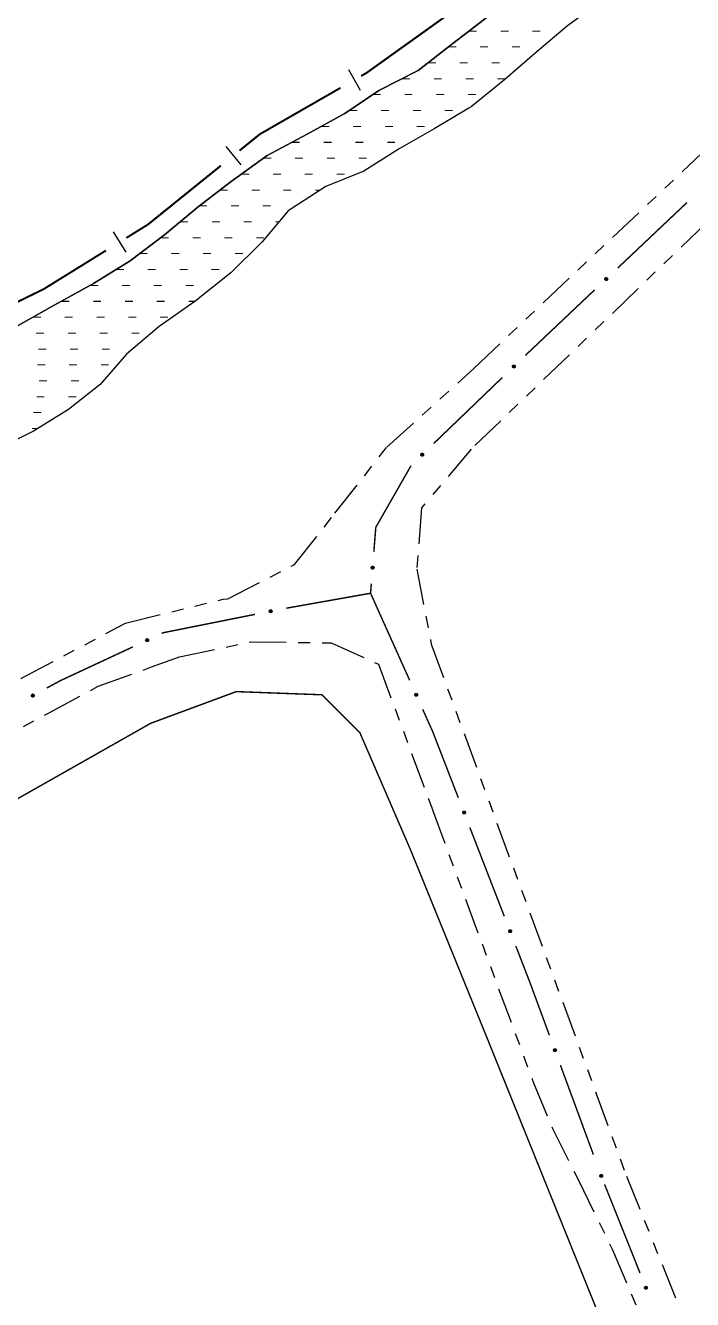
# Model space of a CAD drawing. Extents: x 212200 to 214553, y 4880545 to 4882659.
# Drawn here: x 213531.5 to 213615.4, y 4882096.9 to 4882257.2 of the extents above; entities that cross this region are included whole.
import ezdxf

# ---------------------------------------------------------------- set-up
doc = ezdxf.new("R2010")
doc.units = 0
doc.header["$LTSCALE"] = 1.5
doc.header["$MEASUREMENT"] = 0
doc.linetypes.add('TRACO_00', pattern=[10, -10])
doc.linetypes.add('TRACO_25', pattern=[8, 3, -1, 1, -1, 1, -1])
for name, color, linetype in [('HD-CURSO-PERENE', 170, 'CONTINUOUS'), ('HD-PRAIA', 251, 'CONTINUOUS'), ('LM-LIM-SETORES-BAIRROS', 250, 'CONTINUOUS'), ('RU-QUADRA', 210, 'CONTINUOUS'), ('SV-EIXO-ROD-ESTR', 7, 'CONTINUOUS'), ('SV-EIXO-RUA-N-PAV', 6, 'CONTINUOUS'), ('SV-EST-M-N-PAV', 20, 'CONTINUOUS'), ('SV-RUA-NAO-PAV', 7, 'CONTINUOUS')]:
    doc.layers.add(name, color=color, linetype=linetype)

# ---------------------------------------------------------------- blocks, each defined once
blk = doc.blocks.new('*X1')
at = {"layer": 'HD-PRAIA', "const_width": 0.13}
for points in [[(213587.230209, 4882256.485383), (213588.230209, 4882256.485514)], [(213591.230209, 4882256.485908), (213592.230209, 4882256.48604)], [(213595.230209, 4882256.486434), (213596.230209, 4882256.486565)], [(213584.643103, 4882254.485324), (213585.643103, 4882254.485454)], [(213588.643103, 4882254.485845), (213589.643103, 4882254.485975)], [(213592.643103, 4882254.486366), (213593.643103, 4882254.486496)], [(213582.09332, 4882252.485265), (213583.09332, 4882252.485394)], [(213586.09332, 4882252.485782), (213587.09332, 4882252.485911)], [(213590.09332, 4882252.486298), (213591.09332, 4882252.486427)], [(213594.09332, 4882252.486814), (213594.166885, 4882252.485386)], [(213578.824994, 4882250.485199), (213579.824994, 4882250.485324)], [(213582.824994, 4882250.485696), (213583.824994, 4882250.48582)], [(213586.824994, 4882250.486193), (213587.824994, 4882250.486317)], [(213590.824994, 4882250.48669), (213591.824994, 4882250.486814)], [(213575.138026, 4882248.48513), (213576.138026, 4882248.485248)], [(213579.138026, 4882248.485605), (213580.138026, 4882248.485723)], [(213583.138026, 4882248.486079), (213584.138026, 4882248.486198)], [(213587.138026, 4882248.486554), (213588.138026, 4882248.486673)], [(213572.196353, 4882246.485067), (213573.196353, 4882246.485185)], [(213576.196353, 4882246.485538), (213577.196353, 4882246.485655)], [(213580.196353, 4882246.486008), (213581.196353, 4882246.486126)], [(213584.196353, 4882246.486479), (213585.196353, 4882246.486596)], [(213568.669165, 4882244.484999), (213569.669165, 4882244.485116)], [(213572.669165, 4882244.485467), (213573.669165, 4882244.485584)], [(213576.669165, 4882244.485935), (213577.669165, 4882244.486052)], [(213580.669165, 4882244.486403), (213581.669165, 4882244.48652)], [(213564.95731, 4882242.484929), (213565.95731, 4882242.485045)], [(213568.95731, 4882242.485394), (213569.95731, 4882242.48551)], [(213572.95731, 4882242.485858), (213573.95731, 4882242.485975)], [(213576.95731, 4882242.486323), (213577.95731, 4882242.486439)], [(213561.376269, 4882240.48486), (213562.376269, 4882240.484975)], [(213565.376269, 4882240.48532), (213566.376269, 4882240.485435)], [(213569.376269, 4882240.48578), (213570.376269, 4882240.485895)], [(213573.376269, 4882240.486241), (213574.376269, 4882240.486356)], [(213558.595696, 4882238.484799), (213559.595696, 4882238.484917)], [(213562.595696, 4882238.48527), (213563.595696, 4882238.485387)], [(213566.595696, 4882238.48574), (213567.595696, 4882238.485858)], [(213570.595696, 4882238.486211), (213571.595696, 4882238.486329)], [(213555.906751, 4882236.484739), (213556.906751, 4882236.484865)], [(213559.906751, 4882236.485244), (213560.906751, 4882236.48537)], [(213563.906751, 4882236.485748), (213564.906751, 4882236.485874)], [(213567.906751, 4882236.486252), (213568.564336, 4882236.484866)], [(213553.296611, 4882234.48468), (213554.296611, 4882234.484809)], [(213557.296611, 4882234.485195), (213558.296611, 4882234.485323)], [(213561.296611, 4882234.485709), (213562.296611, 4882234.485838)], [(213565.296611, 4882234.486224), (213565.453411, 4882234.484802)], [(213550.905894, 4882232.484623), (213551.905894, 4882232.48475)], [(213554.905894, 4882232.485132), (213555.905894, 4882232.485259)], [(213558.905894, 4882232.485641), (213559.905894, 4882232.485768)], [(213562.905894, 4882232.486149), (213563.349272, 4882232.484748)], [(213548.474991, 4882230.484566), (213549.474991, 4882230.484689)], [(213552.474991, 4882230.48506), (213553.474991, 4882230.485183)], [(213556.474991, 4882230.485553), (213557.474991, 4882230.485677)], [(213560.474991, 4882230.486047), (213561.474991, 4882230.48617)], [(213545.802072, 4882228.484506), (213546.802072, 4882228.484626)], [(213549.802072, 4882228.484987), (213550.802072, 4882228.485107)], [(213553.802072, 4882228.485468), (213554.802072, 4882228.485588)], [(213557.802072, 4882228.485949), (213558.802072, 4882228.486069)], [(213542.840514, 4882226.484444), (213543.840514, 4882226.48456)], [(213546.840514, 4882226.48491), (213547.840514, 4882226.485026)], [(213550.840514, 4882226.485376), (213551.840514, 4882226.485492)], [(213554.840514, 4882226.485842), (213555.840514, 4882226.485958)], [(213539.601061, 4882224.484378), (213540.601061, 4882224.484492)], [(213543.601061, 4882224.484832), (213544.60106, 4882224.484945)], [(213547.60106, 4882224.485286), (213548.60106, 4882224.485399)], [(213551.60106, 4882224.485739), (213552.60106, 4882224.485853)], [(213535.975935, 4882222.484309), (213536.975935, 4882222.484419)], [(213539.975935, 4882222.484747), (213540.975935, 4882222.484857)], [(213543.975935, 4882222.485186), (213544.975935, 4882222.485296)], [(213547.975935, 4882222.485624), (213548.975935, 4882222.485734)], [(213551.975935, 4882222.486063), (213552.757084, 4882222.484477)], [(213532.398122, 4882220.48424), (213533.398122, 4882220.484348)], [(213536.398122, 4882220.48467), (213537.398122, 4882220.484777)], [(213540.398122, 4882220.485099), (213541.398122, 4882220.485207)], [(213544.398122, 4882220.485529), (213545.398122, 4882220.485636)], [(213548.398122, 4882220.485958), (213549.398122, 4882220.486066)], [(213532.794198, 4882218.484589), (213533.794198, 4882218.484694)], [(213536.794198, 4882218.485007), (213537.794198, 4882218.485112)], [(213540.794198, 4882218.485426), (213541.794198, 4882218.48553)], [(213544.794198, 4882218.485844), (213545.794198, 4882218.485948)], [(213533.064138, 4882216.484907), (213534.064138, 4882216.485008)], [(213537.064138, 4882216.485311), (213538.064138, 4882216.485411)], [(213541.064138, 4882216.485714), (213542.064138, 4882216.485815)], [(213532.939471, 4882214.485175), (213533.939471, 4882214.485271)], [(213536.939471, 4882214.485558), (213537.939471, 4882214.485654)], [(213540.939471, 4882214.485941), (213541.939471, 4882214.486037)], [(213533.169218, 4882212.485422), (213534.169218, 4882212.485514)], [(213537.169218, 4882212.485789), (213538.169218, 4882212.485881)], [(213541.169218, 4882212.486156), (213541.264148, 4882212.484197)], [(213532.843025, 4882210.485643), (213533.843025, 4882210.485731)], [(213536.843025, 4882210.485996), (213537.843025, 4882210.486084)], [(213532.460976, 4882208.485854), (213533.460976, 4882208.48594)], [(213532.289783, 4882206.486083), (213532.97887, 4882206.484015)]]:
    blk.add_lwpolyline(points, dxfattribs=at)

msp = doc.modelspace()

# ---------------------------------------------------------------- linework, layer by layer
at = {"layer": 'HD-CURSO-PERENE', "linetype": 'Continuous'}
msp.add_polyline3d([(213589.73, 4882258.41, 2.200891), (213585.21, 4882254.93, 2.200891), (213580.85, 4882251.51, 2.200891), (213575.91, 4882249.01, 2.200891), (213571.63, 4882246.1, 2.200891), (213571.46709, 4882246.01114, 2.200891), (213566.9, 4882243.52, 2.200891), (213561.87, 4882240.84, 2.200891), (213557.31, 4882237.56, 2.200891), (213553.16, 4882234.38, 2.200891), (213548.95, 4882230.84, 2.200891), (213544.62, 4882227.6, 2.200891), (213540.01, 4882224.71, 2.200891), (213534.79, 4882221.83, 2.200891), (213530.24, 4882219.27, 2.200891)], dxfattribs=at)
at = {"layer": 'HD-PRAIA', "linetype": 'TRACO_00'}
for points in [[(213601.177697, 4882258.262331, 2.533804), (213599.643048, 4882257.129491, 2.533804), (213595.523745, 4882253.669643, 2.594334), (213591.754402, 4882250.379787, 2.604422), (213587.525099, 4882246.93994, 2.654864), (213587.247069, 4882246.775365, 2.654864), (213582.845709, 4882244.17007, 2.654864), (213578.466263, 4882241.680188, 2.634687), (213574.036874, 4882238.840319, 2.664952), (213569.257352, 4882236.930418, 2.67504), (213564.49801, 4882233.870559, 2.685128), (213561.248746, 4882229.950723, 2.705305), (213557.269502, 4882226.08089, 2.715393), (213552.740237, 4882222.47105, 2.715393), (213548.260896, 4882219.341192, 2.715393), (213544.1716, 4882215.821346, 2.715393), (213540.852322, 4882212.011507, 2.715393), (213536.852962, 4882208.881646, 2.715393), (213532.451233, 4882206.157467, 2.715393), (213527.744097, 4882203.821887, 2.755746)], [(213530.24, 4882219.27, 2.200891), (213534.79, 4882221.83, 2.200891), (213540.01, 4882224.71, 2.200891), (213544.62, 4882227.6, 2.200891), (213548.95, 4882230.84, 2.200891), (213553.16, 4882234.38, 2.200891), (213557.31, 4882237.56, 2.200891), (213561.87, 4882240.84, 2.200891), (213566.9, 4882243.52, 2.200891), (213571.46709, 4882246.01114, 2.200891), (213571.63, 4882246.1, 2.200891), (213575.91, 4882249.01, 2.200891), (213580.85, 4882251.51, 2.200891), (213585.21, 4882254.93, 2.200891), (213589.73, 4882258.41, 2.200891)]]:
    msp.add_polyline3d(points, dxfattribs=at)
at = {"layer": 'LM-LIM-SETORES-BAIRROS', "const_width": 0.25}
for points in [[(213585.926616, 4882259.49748), (213574.54141, 4882251.350267)], [(213574.367095, 4882251.225529), (213573.685852, 4882250.834176)], [(213574.54141, 4882251.350267), (213574.367095, 4882251.225529)], [(213571.084536, 4882249.339803), (213561.546375, 4882243.860434)], [(213560.939951, 4882243.512063), (213558.371516, 4882241.439062)], [(213561.546375, 4882243.860434), (213560.939951, 4882243.512063)], [(213556.037025, 4882239.554879), (213547.477222, 4882232.646205)], [(213546.870018, 4882232.156127), (213544.133056, 4882230.460401)], [(213547.477222, 4882232.646205), (213546.870018, 4882232.156127)], [(213541.582851, 4882228.880383), (213533.932238, 4882224.140328)], [(213533.728558, 4882224.014135), (213528.552282, 4882221.486621)], [(213533.932238, 4882224.140328), (213533.728558, 4882224.014135)]]:
    msp.add_lwpolyline(points, dxfattribs=at)
at = {"layer": 'LM-LIM-SETORES-BAIRROS'}
for points in [[(213572.07156, 4882251.63671), (213573.565934, 4882249.035394)], [(213556.651261, 4882241.978247), (213558.535444, 4882239.643755)], [(213542.492979, 4882231.20883), (213544.072997, 4882228.658626)]]:
    msp.add_lwpolyline(points, dxfattribs=at)
at = {"layer": 'RU-QUADRA', "linetype": 'Continuous', "const_width": 0.18, "flags": 128}
msp.add_lwpolyline([(213369.86, 4882089.67), (213429.802243, 4882111.445881), (213441.981821, 4882117.01065), (213505.44065, 4882146.890981), (213523.269216, 4882155.844318), (213547.202082, 4882169.406275), (213557.971872, 4882173.395086), (213568.741661, 4882172.996205), (213573.528235, 4882168.209632), (213579.910332, 4882153.451031), (213589.483479, 4882129.917046), (213611.222499, 4882076.068097)], dxfattribs=at)
at = {"layer": 'SV-EIXO-ROD-ESTR', "const_width": 0.18}
for points in [[(213614.672779, 4882234.920139), (213605.955646, 4882226.673225)], [(213603.049935, 4882223.924253), (213594.332802, 4882215.677339)], [(213591.445791, 4882212.908762), (213582.795794, 4882204.591457)], [(213579.943964, 4882201.794465), (213575.973785, 4882194.84913)], [(213575.521625, 4882194.058133), (213575.27861, 4882190.978819)], [(213575.973785, 4882194.84913), (213575.521625, 4882194.058133)], [(213574.963914, 4882186.991217), (213574.88524, 4882185.994317)], [(213574.867361, 4882185.767768), (213564.260264, 4882183.885863)], [(213574.88524, 4882185.994317), (213574.867361, 4882185.767768)], [(213560.336318, 4882183.109998), (213549.549931, 4882180.95272)], [(213548.781349, 4882180.799004), (213548.585366, 4882180.707724)], [(213549.549931, 4882180.95272), (213548.781349, 4882180.799004)], [(213544.959366, 4882179.018902), (213535.894365, 4882174.796847)], [(213535.827071, 4882174.765505), (213534.134359, 4882173.847191)], [(213535.894365, 4882174.796847), (213535.827071, 4882174.765505)]]:
    msp.add_lwpolyline(points, dxfattribs=at)
at = {"layer": 'SV-EIXO-ROD-ESTR'}
for points in [[(213604.682816, 4882225.317517), (213604.682154, 4882225.268613), (213604.671584, 4882225.226718), (213604.652712, 4882225.194313), (213604.628568, 4882225.170026), (213604.601069, 4882225.147961), (213604.568436, 4882225.131832), (213604.528252, 4882225.121953), (213604.47919, 4882225.122273), (213604.436984, 4882225.135921), (213604.404224, 4882225.152724), (213604.377449, 4882225.176442), (213604.356462, 4882225.203515), (213604.340829, 4882225.237966), (213604.331215, 4882225.278786), (213604.332731, 4882225.328112), (213604.343375, 4882225.369114), (213604.362452, 4882225.399979), (213604.386467, 4882225.426745), (213604.414811, 4882225.448935), (213604.446936, 4882225.464583), (213604.488053, 4882225.474188), (213604.536718, 4882225.472047), (213604.577733, 4882225.461898), (213604.608858, 4882225.443259), (213604.634677, 4882225.419023), (213604.657144, 4882225.391711), (213604.674723, 4882225.359583), (213604.682816, 4882225.317517)], [(213593.067325, 4882214.315216), (213593.067059, 4882214.266308), (213593.056829, 4882214.224328), (213593.03822, 4882214.191771), (213593.014274, 4882214.167289), (213592.986954, 4882214.145002), (213592.954453, 4882214.128609), (213592.914351, 4882214.118405), (213592.865288, 4882214.118327), (213592.822973, 4882214.131633), (213592.790078, 4882214.148169), (213592.763112, 4882214.171669), (213592.741905, 4882214.198571), (213592.725994, 4882214.232895), (213592.716049, 4882214.273636), (213592.717165, 4882214.322973), (213592.727476, 4882214.364059), (213592.746303, 4882214.395077), (213592.7701, 4882214.422038), (213592.798263, 4882214.444457), (213592.83026, 4882214.460365), (213592.871298, 4882214.470303), (213592.919979, 4882214.468556), (213592.961075, 4882214.45874), (213592.992349, 4882214.440354), (213593.018365, 4882214.416328), (213593.041051, 4882214.389199), (213593.05889, 4882214.357214), (213593.067325, 4882214.315216)], [(213581.533996, 4882203.225476), (213581.53373, 4882203.176568), (213581.5235, 4882203.134589), (213581.504891, 4882203.102032), (213581.480945, 4882203.07755), (213581.453625, 4882203.055263), (213581.421124, 4882203.03887), (213581.381022, 4882203.028665), (213581.331959, 4882203.028588), (213581.289644, 4882203.041893), (213581.256749, 4882203.05843), (213581.229783, 4882203.08193), (213581.208576, 4882203.108832), (213581.192665, 4882203.143155), (213581.18272, 4882203.183896), (213581.183836, 4882203.233233), (213581.194147, 4882203.27432), (213581.212974, 4882203.305338), (213581.236771, 4882203.332298), (213581.264935, 4882203.354717), (213581.296931, 4882203.370625), (213581.337969, 4882203.380564), (213581.38665, 4882203.378817), (213581.427746, 4882203.369001), (213581.45902, 4882203.350615), (213581.485036, 4882203.326589), (213581.507722, 4882203.29946), (213581.525561, 4882203.267475), (213581.533996, 4882203.225476)], [(213575.242305, 4882189.119593), (213575.274584, 4882189.082849), (213575.294813, 4882189.04467), (213575.30252, 4882189.007969), (213575.300874, 4882188.973763), (213575.295248, 4882188.938958), (213575.281834, 4882188.905118), (213575.258627, 4882188.870858), (213575.221995, 4882188.838219), (213575.181522, 4882188.820066), (213575.145946, 4882188.810586), (213575.110178, 4882188.810249), (213575.076458, 4882188.816281), (213575.041768, 4882188.831376), (213575.007278, 4882188.855234), (213574.97535, 4882188.892862), (213574.955775, 4882188.930429), (213574.949253, 4882188.966123), (213574.949141, 4882189.002083), (213574.955311, 4882189.037548), (213574.968669, 4882189.070689), (213574.992753, 4882189.105372), (213575.03031, 4882189.136393), (213575.067555, 4882189.156345), (213575.103148, 4882189.163367), (213575.138553, 4882189.162679), (213575.173531, 4882189.157461), (213575.208109, 4882189.145393), (213575.242305, 4882189.119593)], [(213562.459959, 4882183.422465), (213562.433408, 4882183.381391), (213562.402191, 4882183.351518), (213562.368982, 4882183.334097), (213562.335623, 4882183.326355), (213562.300603, 4882183.322278), (213562.264388, 4882183.325957), (213562.225098, 4882183.338943), (213562.183708, 4882183.365288), (213562.155208, 4882183.399279), (213562.136387, 4882183.430922), (213562.12631, 4882183.465242), (213562.122919, 4882183.499329), (213562.127985, 4882183.536821), (213562.141535, 4882183.576509), (213562.169032, 4882183.617487), (213562.199838, 4882183.646563), (213562.232401, 4882183.66257), (213562.266969, 4882183.672482), (213562.302772, 4882183.676216), (213562.3383, 4882183.6724), (213562.378235, 4882183.658685), (213562.418321, 4882183.631009), (213562.447672, 4882183.600615), (213562.464132, 4882183.568286), (213562.473124, 4882183.534034), (213562.477641, 4882183.498959), (213562.475458, 4882183.462401), (213562.459959, 4882183.422465)], [(213546.949089, 4882179.824188), (213546.932993, 4882179.778004), (213546.909716, 4882179.741603), (213546.881563, 4882179.71683), (213546.850976, 4882179.701426), (213546.81791, 4882179.689191), (213546.781851, 4882179.684212), (213546.740605, 4882179.687549), (213546.694163, 4882179.703371), (213546.658441, 4882179.729667), (213546.632677, 4882179.755969), (213546.614779, 4882179.786937), (213546.603431, 4882179.819259), (213546.599497, 4882179.856886), (213546.603288, 4882179.898651), (213546.620327, 4882179.944966), (213546.643392, 4882179.980496), (213546.671253, 4882180.003742), (213546.7025, 4882180.021539), (213546.736408, 4882180.033625), (213546.771832, 4882180.03831), (213546.813877, 4882180.034417), (213546.859366, 4882180.016994), (213546.895066, 4882179.994394), (213546.918698, 4882179.966867), (213546.935526, 4882179.935709), (213546.948201, 4882179.902693), (213546.954716, 4882179.866654), (213546.949089, 4882179.824188)], [(213532.555182, 4882172.865235), (213532.54194, 4882172.818153), (213532.520933, 4882172.780396), (213532.494347, 4882172.753948), (213532.464761, 4882172.736702), (213532.432505, 4882172.722468), (213532.396818, 4882172.715292), (213532.355445, 4882172.716101), (213532.308122, 4882172.729053), (213532.270858, 4882172.753115), (213532.243534, 4882172.777792), (213532.223775, 4882172.807608), (213532.210472, 4882172.839175), (213532.204244, 4882172.876491), (213532.205474, 4882172.91841), (213532.219648, 4882172.96568), (213532.240497, 4882173.002554), (213532.266884, 4882173.027461), (213532.296985, 4882173.047136), (213532.330089, 4882173.061273), (213532.365161, 4882173.068115), (213532.407365, 4882173.066801), (213532.453835, 4882173.052193), (213532.49085, 4882173.031818), (213532.516121, 4882173.005788), (213532.534824, 4882172.975718), (213532.549494, 4882172.943539), (213532.5582, 4882172.907966), (213532.555182, 4882172.865235)]]:
    msp.add_lwpolyline(points, close=True, dxfattribs=at)
for points in [[(213604.488053, 4882225.474188), (213604.331215, 4882225.278786)], [(213604.446936, 4882225.464583), (213604.332731, 4882225.328112)], [(213604.465129, 4882225.463873), (213604.33729, 4882225.309118)], [(213604.510648, 4882225.469368), (213604.337882, 4882225.26084)], [(213604.536718, 4882225.472047), (213604.340829, 4882225.237966)], [(213604.428158, 4882225.453315), (213604.342378, 4882225.353378)], [(213604.414811, 4882225.448935), (213604.343375, 4882225.369114)], [(213604.554961, 4882225.466209), (213604.35136, 4882225.224753)], [(213604.577733, 4882225.461898), (213604.356462, 4882225.203515)], [(213604.590246, 4882225.450752), (213604.368803, 4882225.192416)], [(213604.608858, 4882225.443259), (213604.377449, 4882225.176442)], [(213604.619584, 4882225.429669), (213604.390318, 4882225.167689)], [(213604.634677, 4882225.419023), (213604.404224, 4882225.152724)], [(213604.643912, 4882225.401968), (213604.425443, 4882225.146446)], [(213604.657144, 4882225.391711), (213604.436984, 4882225.135921)], [(213604.6624, 4882225.372499), (213604.46172, 4882225.131927)], [(213604.674723, 4882225.359583), (213604.47919, 4882225.122273)], [(213604.676923, 4882225.339278), (213604.504988, 4882225.125901)], [(213604.682816, 4882225.317517), (213604.528252, 4882225.121953)], [(213604.681373, 4882225.290893), (213604.553427, 4882225.132281)], [(213604.682154, 4882225.268613), (213604.568436, 4882225.131832)], [(213604.676232, 4882225.244705), (213604.590505, 4882225.146697)], [(213604.671584, 4882225.226718), (213604.601069, 4882225.147961)], [(213592.871298, 4882214.470303), (213592.716049, 4882214.273636)], [(213592.83026, 4882214.460365), (213592.717165, 4882214.322973)], [(213592.848459, 4882214.459802), (213592.721878, 4882214.304016)], [(213592.893931, 4882214.465666), (213592.722861, 4882214.255744)], [(213592.919979, 4882214.468556), (213592.725994, 4882214.232895)], [(213592.811574, 4882214.448945), (213592.726607, 4882214.348315)], [(213592.798263, 4882214.444457), (213592.727476, 4882214.364059)], [(213592.938268, 4882214.462866), (213592.736632, 4882214.219767)], [(213592.961075, 4882214.45874), (213592.741905, 4882214.198571)], [(213592.973677, 4882214.447696), (213592.754336, 4882214.187574)], [(213592.992349, 4882214.440354), (213592.763112, 4882214.171669)], [(213593.003185, 4882214.426852), (213592.776051, 4882214.163022)], [(213593.018365, 4882214.416328), (213592.790078, 4882214.148169)], [(213593.027737, 4882214.399349), (213592.811347, 4882214.142064)], [(213593.041051, 4882214.389199), (213592.822973, 4882214.131633)], [(213593.046463, 4882214.37003), (213592.84774, 4882214.127839)], [(213593.05889, 4882214.357214), (213592.865288, 4882214.118327)], [(213593.061255, 4882214.336929), (213592.891056, 4882214.122165)], [(213593.067325, 4882214.315216), (213592.914351, 4882214.118405)], [(213593.066097, 4882214.288581), (213592.939441, 4882214.128936)], [(213593.067059, 4882214.266308), (213592.954453, 4882214.128609)], [(213593.061331, 4882214.242352), (213592.976401, 4882214.143653)], [(213593.056829, 4882214.224328), (213592.986954, 4882214.145002)], [(213581.337969, 4882203.380564), (213581.18272, 4882203.183896)], [(213581.296931, 4882203.370625), (213581.183836, 4882203.233233)], [(213581.31513, 4882203.370062), (213581.188549, 4882203.214276)], [(213581.360602, 4882203.375926), (213581.189532, 4882203.166005)], [(213581.38665, 4882203.378817), (213581.192665, 4882203.143155)], [(213581.278245, 4882203.359205), (213581.193278, 4882203.258576)], [(213581.264935, 4882203.354717), (213581.194147, 4882203.27432)], [(213581.404939, 4882203.373127), (213581.203303, 4882203.130028)], [(213581.427746, 4882203.369001), (213581.208576, 4882203.108832)], [(213581.440348, 4882203.357957), (213581.221007, 4882203.097834)], [(213581.45902, 4882203.350615), (213581.229783, 4882203.08193)], [(213581.469856, 4882203.337112), (213581.242722, 4882203.073282)], [(213581.485036, 4882203.326589), (213581.256749, 4882203.05843)], [(213581.494408, 4882203.309609), (213581.278018, 4882203.052324)], [(213581.507722, 4882203.29946), (213581.289644, 4882203.041893)], [(213581.513134, 4882203.280291), (213581.314411, 4882203.0381)], [(213581.525561, 4882203.267475), (213581.331959, 4882203.028588)], [(213581.527926, 4882203.247189), (213581.357727, 4882203.032425)], [(213581.533996, 4882203.225476), (213581.381022, 4882203.028665)], [(213581.532768, 4882203.198842), (213581.406112, 4882203.039197)], [(213581.53373, 4882203.176568), (213581.421124, 4882203.03887)], [(213581.528002, 4882203.152613), (213581.443072, 4882203.053913)], [(213581.5235, 4882203.134589), (213581.453625, 4882203.055263)], [(213574.955311, 4882189.037548), (213574.955775, 4882188.930429)], [(213574.962282, 4882189.049742), (213574.965579, 4882188.91808)], [(213574.968669, 4882189.070689), (213574.97535, 4882188.892862)], [(213574.98265, 4882189.082354), (213574.991462, 4882188.881819)], [(213574.992753, 4882189.105372), (213575.007278, 4882188.855234)], [(213575.012754, 4882189.116934), (213575.024253, 4882188.84638)], [(213575.03031, 4882189.136393), (213575.041768, 4882188.831376)], [(213575.047763, 4882189.144284), (213575.058439, 4882188.828626)], [(213575.067555, 4882189.156345), (213575.076458, 4882188.816281)], [(213575.084311, 4882189.156457), (213575.093056, 4882188.816313)], [(213575.103148, 4882189.163367), (213575.110178, 4882188.810249)], [(213575.120216, 4882189.160467), (213575.125595, 4882188.812376)], [(213575.138553, 4882189.162679), (213575.145946, 4882188.810586)], [(213575.156836, 4882189.156208), (213575.165903, 4882188.820145)], [(213575.173531, 4882189.157461), (213575.181522, 4882188.820066)], [(213575.190307, 4882189.146723), (213575.202558, 4882188.833677)], [(213575.208109, 4882189.145393), (213575.221995, 4882188.838219)], [(213575.223348, 4882189.131796), (213575.238713, 4882188.8582)], [(213575.242305, 4882189.119593), (213575.258627, 4882188.870858)], [(213575.259074, 4882189.098864), (213575.270392, 4882188.895394)], [(213575.274584, 4882189.082849), (213575.281834, 4882188.905118)], [(213575.28621, 4882189.061135), (213575.288254, 4882188.930941)], [(213575.294813, 4882189.04467), (213575.295248, 4882188.938958)], [(213562.447672, 4882183.600615), (213562.122919, 4882183.499329)], [(213562.464132, 4882183.568286), (213562.12631, 4882183.465242)], [(213562.452348, 4882183.584524), (213562.127476, 4882183.483369)], [(213562.418321, 4882183.631009), (213562.127985, 4882183.536821)], [(213562.430672, 4882183.616369), (213562.129884, 4882183.520031)], [(213562.465996, 4882183.551073), (213562.13256, 4882183.450989)], [(213562.473124, 4882183.534034), (213562.136387, 4882183.430922)], [(213562.394813, 4882183.642594), (213562.137645, 4882183.557764)], [(213562.378235, 4882183.658685), (213562.141535, 4882183.576509)], [(213562.471883, 4882183.514679), (213562.151025, 4882183.414327)], [(213562.477641, 4882183.498959), (213562.155208, 4882183.399279)], [(213562.353334, 4882183.662129), (213562.1628, 4882183.598975)], [(213562.3383, 4882183.6724), (213562.169032, 4882183.617487)], [(213562.471883, 4882183.479891), (213562.174039, 4882183.38275)], [(213562.475458, 4882183.462401), (213562.183708, 4882183.365288)], [(213562.316405, 4882183.672834), (213562.190631, 4882183.633763)], [(213562.302772, 4882183.676216), (213562.199838, 4882183.646563)], [(213562.466531, 4882183.444031), (213562.20749, 4882183.354651)], [(213562.459959, 4882183.422465), (213562.225098, 4882183.338943)], [(213562.444588, 4882183.400679), (213562.251912, 4882183.334313)], [(213562.433408, 4882183.381391), (213562.264388, 4882183.325957)], [(213562.415686, 4882183.364285), (213562.290982, 4882183.326821)], [(213562.402191, 4882183.351518), (213562.300603, 4882183.322278)], [(213546.859366, 4882180.016994), (213546.599497, 4882179.856886)], [(213546.813877, 4882180.034417), (213546.603288, 4882179.898651)], [(213546.895066, 4882179.994394), (213546.603431, 4882179.819259)], [(213546.833787, 4882180.022698), (213546.603936, 4882179.879518)], [(213546.874826, 4882180.005685), (213546.605309, 4882179.84102)], [(213546.903411, 4882179.979862), (213546.611629, 4882179.804827)], [(213546.918698, 4882179.966867), (213546.614779, 4882179.786937)], [(213546.788867, 4882180.031881), (213546.618644, 4882179.925505)], [(213546.771832, 4882180.03831), (213546.620327, 4882179.944966)], [(213546.924575, 4882179.950582), (213546.624219, 4882179.774564)], [(213546.935526, 4882179.935709), (213546.632677, 4882179.755969)], [(213546.750454, 4882180.033559), (213546.637469, 4882179.965883)], [(213546.736408, 4882180.033625), (213546.643392, 4882179.980496)], [(213546.938893, 4882179.916609), (213546.650821, 4882179.743302)], [(213546.948201, 4882179.902693), (213546.658441, 4882179.729667)], [(213546.947111, 4882179.882805), (213546.680643, 4882179.718055)], [(213546.954716, 4882179.866654), (213546.694163, 4882179.703371)], [(213546.950381, 4882179.846696), (213546.719785, 4882179.698653)], [(213546.949089, 4882179.824188), (213546.740605, 4882179.687549)], [(213546.939299, 4882179.799388), (213546.767754, 4882179.689385)], [(213546.932993, 4882179.778004), (213546.781851, 4882179.684212)], [(213546.919813, 4882179.757196), (213546.807489, 4882179.691333)], [(213546.909716, 4882179.741603), (213546.81791, 4882179.689191)], [(213532.453835, 4882173.052193), (213532.204244, 4882172.876491)], [(213532.407365, 4882173.066801), (213532.205474, 4882172.91841)], [(213532.427954, 4882173.056321), (213532.207291, 4882172.899352)], [(213532.49085, 4882173.031818), (213532.210472, 4882172.839175)], [(213532.469957, 4882173.041851), (213532.211015, 4882172.86101)], [(213532.382557, 4882173.062741), (213532.219159, 4882172.946152)], [(213532.500068, 4882173.017824), (213532.219537, 4882172.825271)], [(213532.365161, 4882173.068115), (213532.219648, 4882172.96568)], [(213532.516121, 4882173.005788), (213532.223775, 4882172.807608)], [(213532.522983, 4882172.989893), (213532.233954, 4882172.795835)], [(213532.344114, 4882173.062066), (213532.235479, 4882172.987606)], [(213532.330089, 4882173.061273), (213532.240497, 4882173.002554)], [(213532.534824, 4882172.975718), (213532.243534, 4882172.777792)], [(213532.539352, 4882172.956859), (213532.262419, 4882172.766258)], [(213532.549494, 4882172.943539), (213532.270858, 4882172.753115)], [(213532.549622, 4882172.923621), (213532.29373, 4882172.742882)], [(213532.5582, 4882172.907966), (213532.308122, 4882172.729053)], [(213532.555094, 4882172.88778), (213532.333984, 4882172.725911)], [(213532.555182, 4882172.865235), (213532.355445, 4882172.716101)], [(213532.546927, 4882172.839882), (213532.382431, 4882172.719594)], [(213532.54194, 4882172.818153), (213532.396818, 4882172.715292)], [(213532.530058, 4882172.796578), (213532.421972, 4882172.723969)], [(213532.520933, 4882172.780396), (213532.432505, 4882172.722468)]]:
    msp.add_lwpolyline(points, dxfattribs=at)
at = {"layer": 'SV-EIXO-RUA-N-PAV', "const_width": 0.18}
for points in [[(213574.867361, 4882185.767768), (213579.782446, 4882174.820534)], [(213581.420807, 4882171.171456), (213582.649578, 4882168.434647)], [(213582.649578, 4882168.434647), (213582.675419, 4882168.377094)], [(213582.675419, 4882168.377094), (213585.905531, 4882160.044341)], [(213587.35127, 4882156.314752), (213591.68849, 4882145.125983)], [(213593.134229, 4882141.396394), (213594.579969, 4882137.666805)], [(213594.579969, 4882137.666805), (213594.919873, 4882136.78995)], [(213594.919873, 4882136.78995), (213597.361525, 4882130.166064)], [(213598.744981, 4882126.412926), (213602.895349, 4882115.15351)], [(213604.307475, 4882111.411377), (213608.75725, 4882100.266894)]]:
    msp.add_lwpolyline(points, dxfattribs=at)
at = {"layer": 'SV-EIXO-RUA-N-PAV'}
for points in [[(213580.643199, 4882173.172158), (213580.689156, 4882173.155423), (213580.725231, 4882173.131643), (213580.74961, 4882173.103149), (213580.764589, 4882173.072352), (213580.776363, 4882173.039119), (213580.780843, 4882173.002995), (213580.776933, 4882172.961799), (213580.760469, 4882172.915581), (213580.73368, 4882172.880227), (213580.707023, 4882172.85483), (213580.675809, 4882172.837363), (213580.643334, 4882172.826465), (213580.605656, 4882172.823053), (213580.563947, 4882172.827423), (213580.517873, 4882172.845103), (213580.482666, 4882172.868659), (213580.459808, 4882172.896839), (213580.442447, 4882172.928331), (213580.430832, 4882172.962403), (213580.42664, 4882172.997888), (213580.431115, 4882173.039875), (213580.449167, 4882173.085118), (213580.472261, 4882173.120501), (213580.500112, 4882173.143749), (213580.531501, 4882173.160143), (213580.564689, 4882173.172359), (213580.600815, 4882173.178373), (213580.643199, 4882173.172158)], [(213586.679108, 4882158.3533), (213586.724129, 4882158.334191), (213586.758914, 4882158.30856), (213586.781774, 4882158.278833), (213586.795125, 4882158.247297), (213586.80515, 4882158.213495), (213586.807738, 4882158.177186), (213586.801684, 4882158.136251), (213586.782831, 4882158.090954), (213586.754234, 4882158.057046), (213586.726288, 4882158.033075), (213586.694206, 4882158.01726), (213586.661206, 4882158.008072), (213586.623401, 4882158.00663), (213586.581977, 4882158.01317), (213586.536889, 4882158.03323), (213586.502959, 4882158.058591), (213586.481602, 4882158.087925), (213586.465907, 4882158.120279), (213586.456086, 4882158.154911), (213586.453751, 4882158.190567), (213586.460411, 4882158.232263), (213586.480799, 4882158.276503), (213586.505707, 4882158.310633), (213586.534734, 4882158.332395), (213586.566935, 4882158.34713), (213586.600716, 4882158.357597), (213586.637106, 4882158.361719), (213586.679108, 4882158.3533)], [(213592.462067, 4882143.434943), (213592.507088, 4882143.415833), (213592.541873, 4882143.390203), (213592.564733, 4882143.360476), (213592.578083, 4882143.328939), (213592.588108, 4882143.295138), (213592.590697, 4882143.258828), (213592.584643, 4882143.217893), (213592.56579, 4882143.172597), (213592.537192, 4882143.138688), (213592.509247, 4882143.114718), (213592.477164, 4882143.098903), (213592.444165, 4882143.089714), (213592.40636, 4882143.088273), (213592.364936, 4882143.094813), (213592.319847, 4882143.114872), (213592.285917, 4882143.140233), (213592.264561, 4882143.169567), (213592.248866, 4882143.201922), (213592.239045, 4882143.236553), (213592.23671, 4882143.27221), (213592.24337, 4882143.313906), (213592.263758, 4882143.358146), (213592.288666, 4882143.392276), (213592.317693, 4882143.414038), (213592.349894, 4882143.428773), (213592.383675, 4882143.43924), (213592.420065, 4882143.443361), (213592.462067, 4882143.434943)], [(213598.106846, 4882128.462381), (213598.151542, 4882128.442524), (213598.185896, 4882128.416319), (213598.208257, 4882128.386215), (213598.221082, 4882128.354461), (213598.230542, 4882128.320497), (213598.232526, 4882128.28415), (213598.225792, 4882128.243321), (213598.206187, 4882128.198345), (213598.177029, 4882128.164917), (213598.148689, 4882128.141415), (213598.116347, 4882128.126136), (213598.083199, 4882128.117498), (213598.045375, 4882128.116686), (213598.004066, 4882128.123915), (213597.959318, 4882128.144722), (213597.925815, 4882128.170644), (213597.90495, 4882128.20033), (213597.889795, 4882128.232941), (213597.880552, 4882128.267731), (213597.878811, 4882128.303422), (213597.886164, 4882128.345001), (213597.907286, 4882128.388895), (213597.932759, 4882128.422606), (213597.962143, 4882128.443882), (213597.994585, 4882128.458079), (213598.028536, 4882128.467982), (213598.06499, 4882128.471497), (213598.106846, 4882128.462381)], [(213603.930348, 4882112.652754), (213603.975559, 4882112.634098), (213604.010601, 4882112.60882), (213604.033759, 4882112.579325), (213604.047427, 4882112.547925), (213604.057792, 4882112.514226), (213604.060746, 4882112.477945), (213604.055105, 4882112.43695), (213604.03671, 4882112.391466), (213604.008456, 4882112.357271), (213603.980754, 4882112.33302), (213603.948832, 4882112.316882), (213603.915926, 4882112.307362), (213603.878138, 4882112.305539), (213603.83665, 4882112.311661), (213603.791362, 4882112.331266), (213603.757178, 4882112.356283), (213603.735527, 4882112.385401), (213603.719507, 4882112.417595), (213603.709337, 4882112.452126), (213603.706642, 4882112.487757), (213603.712882, 4882112.529518), (213603.732823, 4882112.573961), (213603.757386, 4882112.60834), (213603.786192, 4882112.630394), (213603.818243, 4882112.645453), (213603.851916, 4882112.65626), (213603.888263, 4882112.660748), (213603.930348, 4882112.652754)], [(213609.547833, 4882098.583737), (213609.593044, 4882098.565081), (213609.628086, 4882098.539803), (213609.651244, 4882098.510308), (213609.664912, 4882098.478908), (213609.675277, 4882098.445209), (213609.678231, 4882098.408927), (213609.672591, 4882098.367933), (213609.654195, 4882098.322449), (213609.625941, 4882098.288254), (213609.598239, 4882098.264003), (213609.566317, 4882098.247865), (213609.533411, 4882098.238345), (213609.495623, 4882098.236522), (213609.454135, 4882098.242644), (213609.408847, 4882098.262249), (213609.374663, 4882098.287266), (213609.353012, 4882098.316384), (213609.336992, 4882098.348578), (213609.326822, 4882098.383109), (213609.324128, 4882098.41874), (213609.330367, 4882098.460501), (213609.350308, 4882098.504944), (213609.374871, 4882098.539323), (213609.403677, 4882098.561377), (213609.435728, 4882098.576436), (213609.469401, 4882098.587243), (213609.505748, 4882098.591731), (213609.547833, 4882098.583737)]]:
    msp.add_lwpolyline(points, close=True, dxfattribs=at)
for points in [[(213580.42664, 4882172.997888), (213580.517873, 4882172.845103)], [(213580.430832, 4882172.962403), (213580.482666, 4882172.868659)], [(213580.431093, 4882172.976447), (213580.497195, 4882172.862534)], [(213580.431115, 4882173.039875), (213580.563947, 4882172.827423)], [(213580.433303, 4882173.014833), (213580.537309, 4882172.84315)], [(213580.443109, 4882173.05962), (213580.583087, 4882172.827806)], [(213580.449167, 4882173.085118), (213580.605656, 4882172.823053)], [(213580.460689, 4882173.10042), (213580.6216, 4882172.828644)], [(213580.472261, 4882173.120501), (213580.643334, 4882172.826465)], [(213580.486907, 4882173.128644), (213580.657878, 4882172.834462)], [(213580.500112, 4882173.143749), (213580.675809, 4882172.837363)], [(213580.516477, 4882173.149399), (213580.688312, 4882172.84663)], [(213580.531501, 4882173.160143), (213580.707023, 4882172.85483)], [(213580.550646, 4882173.163245), (213580.71994, 4882172.872797)], [(213580.564689, 4882173.172359), (213580.73368, 4882172.880227)], [(213580.584561, 4882173.170993), (213580.745599, 4882172.902266)], [(213580.600815, 4882173.178373), (213580.760469, 4882172.915581)], [(213580.620711, 4882173.173762), (213580.765541, 4882172.941135)], [(213580.643199, 4882173.172158), (213580.776933, 4882172.961799)], [(213580.667862, 4882173.162025), (213580.775474, 4882172.988971)], [(213580.689156, 4882173.155423), (213580.780843, 4882173.002995)], [(213580.709779, 4882173.141956), (213580.774077, 4882173.028729)], [(213580.725231, 4882173.131643), (213580.776363, 4882173.039119)], [(213586.453751, 4882158.190567), (213586.536889, 4882158.03323)], [(213586.456086, 4882158.154911), (213586.502959, 4882158.058591)], [(213586.45708, 4882158.168922), (213586.517148, 4882158.051716)], [(213586.460411, 4882158.232263), (213586.581977, 4882158.01317)], [(213586.46129, 4882158.207141), (213586.556196, 4882158.030265)], [(213586.473419, 4882158.251356), (213586.601112, 4882158.012554)], [(213586.480799, 4882158.276503), (213586.623401, 4882158.00663)], [(213586.493104, 4882158.291182), (213586.639616, 4882158.011381)], [(213586.505707, 4882158.310633), (213586.661206, 4882158.008072)], [(213586.520758, 4882158.318), (213586.676147, 4882158.015298)], [(213586.534734, 4882158.332395), (213586.694206, 4882158.01726)], [(213586.551371, 4882158.337184), (213586.707175, 4882158.025863)], [(213586.566935, 4882158.34713), (213586.726288, 4882158.033075)], [(213586.586216, 4882158.349228), (213586.740126, 4882158.050343)], [(213586.600716, 4882158.357597), (213586.754234, 4882158.057046)], [(213586.620489, 4882158.355196), (213586.767287, 4882158.078433)], [(213586.637106, 4882158.361719), (213586.782831, 4882158.090954)], [(213586.656734, 4882158.356076), (213586.78923, 4882158.116209)], [(213586.679108, 4882158.3533), (213586.801684, 4882158.136251)], [(213586.703208, 4882158.341895), (213586.801645, 4882158.163461)], [(213586.724129, 4882158.334191), (213586.807738, 4882158.177186)], [(213586.744021, 4882158.319666), (213586.802324, 4882158.203238)], [(213586.758914, 4882158.30856), (213586.80515, 4882158.213495)], [(213592.23671, 4882143.27221), (213592.319847, 4882143.114872)], [(213592.239045, 4882143.236553), (213592.285917, 4882143.140233)], [(213592.240039, 4882143.250565), (213592.300107, 4882143.133358)], [(213592.24337, 4882143.313906), (213592.364936, 4882143.094813)], [(213592.244249, 4882143.288783), (213592.339155, 4882143.111908)], [(213592.256378, 4882143.332998), (213592.38407, 4882143.094196)], [(213592.263758, 4882143.358146), (213592.40636, 4882143.088273)], [(213592.276063, 4882143.372825), (213592.422575, 4882143.093024)], [(213592.288666, 4882143.392276), (213592.444165, 4882143.089714)], [(213592.303717, 4882143.399643), (213592.459106, 4882143.096941)], [(213592.317693, 4882143.414038), (213592.477164, 4882143.098903)], [(213592.33433, 4882143.418827), (213592.490134, 4882143.107505)], [(213592.349894, 4882143.428773), (213592.509247, 4882143.114718)], [(213592.369175, 4882143.430871), (213592.523084, 4882143.131986)], [(213592.383675, 4882143.43924), (213592.537192, 4882143.138688)], [(213592.403448, 4882143.436839), (213592.550245, 4882143.160076)], [(213592.420065, 4882143.443361), (213592.56579, 4882143.172597)], [(213592.439693, 4882143.437718), (213592.572189, 4882143.197851)], [(213592.462067, 4882143.434943), (213592.584643, 4882143.217893)], [(213592.486167, 4882143.423537), (213592.584604, 4882143.245104)], [(213592.507088, 4882143.415833), (213592.590697, 4882143.258828)], [(213592.52698, 4882143.401308), (213592.585283, 4882143.284881)], [(213592.541873, 4882143.390203), (213592.588108, 4882143.295138)], [(213597.878811, 4882128.303422), (213597.959318, 4882128.144722)], [(213597.880552, 4882128.267731), (213597.925815, 4882128.170644)], [(213597.881779, 4882128.281724), (213597.939888, 4882128.163534)], [(213597.886164, 4882128.345001), (213598.004066, 4882128.123915)], [(213597.886624, 4882128.319867), (213597.978573, 4882128.141437)], [(213597.899488, 4882128.363874), (213598.023188, 4882128.12298)], [(213597.907286, 4882128.388895), (213598.045375, 4882128.116686)], [(213597.919833, 4882128.403368), (213598.061667, 4882128.121167)], [(213597.932759, 4882128.422606), (213598.083199, 4882128.117498)], [(213597.94793, 4882128.429722), (213598.098259, 4882128.124475)], [(213597.962143, 4882128.443882), (213598.116347, 4882128.126136)], [(213597.978858, 4882128.448394), (213598.129458, 4882128.134521)], [(213597.994585, 4882128.458079), (213598.148689, 4882128.141415)], [(213598.013898, 4882128.459856), (213598.162812, 4882128.15845)], [(213598.028536, 4882128.467982), (213598.177029, 4882128.164917)], [(213598.048266, 4882128.465253), (213598.190436, 4882128.186084)], [(213598.06499, 4882128.471497), (213598.206187, 4882128.198345)], [(213598.084521, 4882128.465528), (213598.213005, 4882128.223489)], [(213598.106846, 4882128.462381), (213598.225792, 4882128.243321)], [(213598.130752, 4882128.450576), (213598.226206, 4882128.270529)], [(213598.151542, 4882128.442524), (213598.232526, 4882128.28415)], [(213598.17119, 4882128.42767), (213598.227547, 4882128.310288)], [(213598.185896, 4882128.416319), (213598.230542, 4882128.320497)], [(213603.706642, 4882112.487757), (213603.791362, 4882112.331266)], [(213603.709337, 4882112.452126), (213603.757178, 4882112.356283)], [(213603.710189, 4882112.466147), (213603.771436, 4882112.349552)], [(213603.712882, 4882112.529518), (213603.83665, 4882112.311661)], [(213603.714014, 4882112.504406), (213603.810698, 4882112.328496)], [(213603.725697, 4882112.548741), (213603.85579, 4882112.311238)], [(213603.732823, 4882112.573961), (213603.878138, 4882112.305539)], [(213603.744979, 4882112.588764), (213603.894304, 4882112.310454)], [(213603.757386, 4882112.60834), (213603.915926, 4882112.307362)], [(213603.772362, 4882112.615859), (213603.930794, 4882112.314739)], [(213603.786192, 4882112.630394), (213603.948832, 4882112.316882)], [(213603.80278, 4882112.635351), (213603.961714, 4882112.325615)], [(213603.818243, 4882112.645453), (213603.980754, 4882112.33302)], [(213603.837501, 4882112.647745), (213603.994416, 4882112.350427)], [(213603.851916, 4882112.65626), (213604.008456, 4882112.357271)], [(213603.871712, 4882112.654059), (213604.021292, 4882112.378789)], [(213603.888263, 4882112.660748), (213604.03671, 4882112.391466)], [(213603.907947, 4882112.655303), (213604.042854, 4882112.416784)], [(213603.930348, 4882112.652754), (213604.055105, 4882112.43695)], [(213603.954562, 4882112.641591), (213604.054792, 4882112.464159)], [(213603.975559, 4882112.634098), (213604.060746, 4882112.477945)], [(213603.995597, 4882112.619775), (213604.05507, 4882112.503941)], [(213604.010601, 4882112.60882), (213604.057792, 4882112.514226)], [(213609.324128, 4882098.41874), (213609.408847, 4882098.262249)], [(213609.326822, 4882098.383109), (213609.374663, 4882098.287266)], [(213609.327674, 4882098.39713), (213609.388921, 4882098.280534)], [(213609.330367, 4882098.460501), (213609.454135, 4882098.242644)], [(213609.331499, 4882098.435389), (213609.428183, 4882098.259479)], [(213609.343182, 4882098.479724), (213609.473275, 4882098.242221)], [(213609.350308, 4882098.504944), (213609.495623, 4882098.236522)], [(213609.362464, 4882098.519747), (213609.511789, 4882098.241437)], [(213609.374871, 4882098.539323), (213609.533411, 4882098.238345)], [(213609.389847, 4882098.546842), (213609.548279, 4882098.245722)], [(213609.403677, 4882098.561377), (213609.566317, 4882098.247865)], [(213609.420265, 4882098.566334), (213609.579199, 4882098.256598)], [(213609.435728, 4882098.576436), (213609.598239, 4882098.264003)], [(213609.454987, 4882098.578728), (213609.611901, 4882098.28141)], [(213609.469401, 4882098.587243), (213609.625941, 4882098.288254)], [(213609.489198, 4882098.585042), (213609.638778, 4882098.309772)], [(213609.505748, 4882098.591731), (213609.654195, 4882098.322449)], [(213609.525432, 4882098.586286), (213609.660339, 4882098.347767)], [(213609.547833, 4882098.583737), (213609.672591, 4882098.367933)], [(213609.572047, 4882098.572574), (213609.672278, 4882098.395142)], [(213609.593044, 4882098.565081), (213609.678231, 4882098.408927)], [(213609.613082, 4882098.550758), (213609.672556, 4882098.434924)], [(213609.628086, 4882098.539803), (213609.675277, 4882098.445209)]]:
    msp.add_lwpolyline(points, dxfattribs=at)
at = {"layer": 'SV-EST-M-N-PAV', "linetype": 'TRACO_25'}
for points in [[(213653.112989, 4882450.226043, 5.974778), (213655.140484, 4882448.809805, 6.285683), (213683.534693, 4882429.937469, 6.285683), (213693.175134, 4882421.704442, 6.295712), (213698.905125, 4882411.841788, 6.265624), (213700.449791, 4882407.058047, 6.085099), (213701.444751, 4882400.70945, 6.085099), (213703.313789, 4882379.955571, 5.714019), (213702.42494, 4882346.828043, 5.483348), (213702.251435, 4882338.70866, 5.483348), (213700.870346, 4882321.125869, 5.483348), (213699.589988, 4882316.74533, 5.533494), (213694.248929, 4882306.414448, 5.533494), (213681.056978, 4882293.044356, 5.553552), (213651.01989, 4882264.998896, 4.733051), (213634.462102, 4882249.061993, 5.721703), (213587.531846, 4882203.89153, 5.721703), (213581.253241, 4882196.491841, 5.812498), (213580.674471, 4882188.782129, 5.802409)], [(213443.588178, 4882133.445529, 8.657394), (213503.411807, 4882160.443634, 7.537595), (213504.358158, 4882160.946078, 7.537595), (213530.971055, 4882175.075584, 7.537595), (213544.036904, 4882182.012597, 7.15424), (213556.305975, 4882185.012413, 6.559031), (213556.895946, 4882185.052408, 6.559031), (213565.304953, 4882189.382198, 5.933557), (213570.38375, 4882195.841929, 5.671261), (213576.922203, 4882204.151584, 5.721703), (213587.870241, 4882214.051153, 5.610732), (213623.543625, 4882247.739697, 4.470755), (213624.42817, 4882248.576049, 4.470755), (213635.181107, 4882258.743129, 4.470755)], [(213367.954404, 4882101.185204, 9.262691), (213444.209414, 4882126.055256, 8.828896), (213504.792644, 4882154.773836, 7.416535), (213534.336092, 4882170.696978, 6.912121), (213540.618275, 4882174.08291, 6.912121), (213547.320094, 4882176.491986, 6.670002), (213550.827318, 4882177.752714, 6.670002), (213559.766685, 4882179.652591, 6.649825), (213569.896324, 4882179.532535, 6.327)]]:
    msp.add_polyline3d(points, dxfattribs=at)
at = {"layer": 'SV-RUA-NAO-PAV', "linetype": 'TRACO_25'}
for points in [[(213580.674471, 4882188.782129, 5.802409), (213582.495876, 4882179.382466, 6.084881), (213607.055444, 4882112.464794, 6.427883), (213618.514904, 4882084.007875, 6.770885), (213618.789571, 4882083.325801, 6.770885), (213627.160437, 4882059.613216, 6.770885), (213633.735647, 4882040.987277, 6.337089), (213649.068449, 4881986.901428, 6.337089), (213657.687911, 4881957.010239, 6.226117), (213659.004507, 4881953.071519, 6.226117), (213668.309703, 4881924.367354, 6.226117), (213681.898899, 4881882.298208, 6.226117), (213683.629437, 4881877.273032, 8.062185), (213706.293041, 4881814.181873, 8.062185)], [(213569.896324, 4882179.532535, 6.327), (213575.866521, 4882176.852599, 6.26647), (213582.647801, 4882158.532054, 6.670002), (213595.354042, 4882124.204429, 6.670002), (213597.747073, 4882118.45464, 6.670002), (213600.965434, 4882112.017918, 6.670002), (213605.316965, 4882103.175147, 6.498501), (213613.638989, 4882083.581077, 6.780973)]]:
    msp.add_polyline3d(points, dxfattribs=at)

# ---------------------------------------------------------------- block references
at = {"layer": 'HD-PRAIA'}
msp.add_blockref('*X1', (0, 0), dxfattribs=at)

doc.saveas('drawing.dxf')
